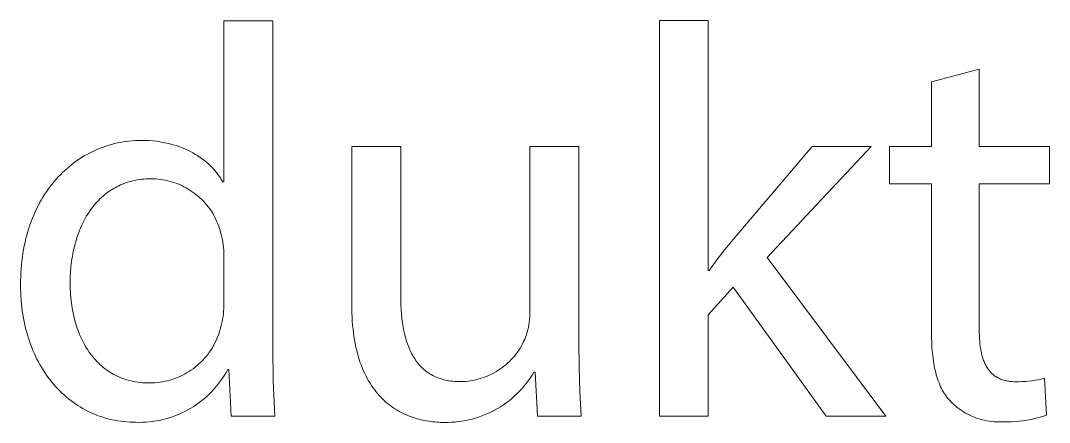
# Model space of a CAD drawing. Header units: millimetres. Extents: x -1893 to 2799, y -925 to 2353.
# Drawn here: x 1368.5 to 1455.3, y -846.5 to -812.7 of the extents above; entities that cross this region are included whole.
import ezdxf

# ---------------------------------------------------------------- set-up
doc = ezdxf.new("R2010")
doc.units = ezdxf.units.MM
doc.header["$MEASUREMENT"] = 0
doc.layers.add('Domyślny', color=7, linetype='Continuous', true_color=0x000000)

msp = doc.modelspace()

# ---------------------------------------------------------------- linework, layer by layer
at = {"layer": 'Domyślny', "color": 18, "lineweight": 15, "true_color": 0x000000}
for p, q in [((1385.695, -826.254), (1385.695, -812.677)), ((1385.695, -812.677), (1389.82, -812.677)), ((1389.82, -812.677), (1389.82, -840.144)), ((1422.448, -846.022), (1422.448, -812.664)), ((1422.448, -812.664), (1426.541, -812.664)), ((1426.541, -812.664), (1426.541, -833.726)), ((1445.383, -817.837), (1449.414, -816.759)), ((1449.414, -816.759), (1449.414, -823.29)), ((1445.383, -823.29), (1445.383, -817.837)), ((1377.456, -822.854), (1377.71, -822.824)), ((1377.71, -822.824), (1377.966, -822.8)), ((1377.966, -822.8), (1378.223, -822.783)), ((1378.223, -822.783), (1378.482, -822.773)), ((1378.482, -822.773), (1378.742, -822.77)), ((1378.742, -822.77), (1379.064, -822.775)), ((1379.064, -822.775), (1379.379, -822.789)), ((1379.379, -822.789), (1379.688, -822.812)), ((1379.688, -822.812), (1379.99, -822.844)), ((1374.567, -823.722), (1374.795, -823.615)), ((1374.795, -823.615), (1375.025, -823.514)), ((1375.025, -823.514), (1375.258, -823.42)), ((1375.258, -823.42), (1375.493, -823.331)), ((1375.493, -823.331), (1375.731, -823.249)), ((1375.731, -823.249), (1375.971, -823.174)), ((1375.971, -823.174), (1376.213, -823.104)), ((1376.213, -823.104), (1376.458, -823.041)), ((1376.458, -823.041), (1376.705, -822.985)), ((1376.705, -822.985), (1376.953, -822.935)), ((1376.953, -822.935), (1377.204, -822.891)), ((1377.204, -822.891), (1377.456, -822.854)), ((1379.99, -822.844), (1380.286, -822.885)), ((1380.286, -822.885), (1380.575, -822.933)), ((1380.575, -822.933), (1380.857, -822.99)), ((1380.857, -822.99), (1381.132, -823.055)), ((1381.132, -823.055), (1381.4, -823.127)), ((1381.4, -823.127), (1381.662, -823.207)), ((1381.662, -823.207), (1381.917, -823.293)), ((1381.917, -823.293), (1382.165, -823.386)), ((1382.165, -823.386), (1382.405, -823.486)), ((1382.405, -823.486), (1382.639, -823.592)), ((1382.639, -823.592), (1382.866, -823.703)), ((1396.475, -836.594), (1396.475, -823.282)), ((1396.475, -823.282), (1400.616, -823.282)), ((1400.616, -823.282), (1400.616, -835.876)), ((1411.506, -837.235), (1411.506, -823.282)), ((1411.506, -823.282), (1415.647, -823.282)), ((1415.647, -823.282), (1415.647, -839.829)), ((1428.666, -831.132), (1435.322, -823.289)), ((1440.306, -823.289), (1431.525, -832.632)), ((1435.322, -823.289), (1440.306, -823.289)), ((1441.852, -826.431), (1441.852, -823.29)), ((1441.852, -823.29), (1445.383, -823.29)), ((1449.414, -823.29), (1455.335, -823.29)), ((1455.335, -823.29), (1455.335, -826.431)), ((1373.057, -824.641), (1373.263, -824.492)), ((1373.263, -824.492), (1373.473, -824.349)), ((1373.473, -824.349), (1373.685, -824.211)), ((1373.685, -824.211), (1373.901, -824.08)), ((1373.901, -824.08), (1374.12, -823.955)), ((1374.12, -823.955), (1374.342, -823.836)), ((1374.342, -823.836), (1374.567, -823.722)), ((1382.866, -823.703), (1383.085, -823.821)), ((1383.085, -823.821), (1383.298, -823.943)), ((1383.298, -823.943), (1383.503, -824.071)), ((1383.503, -824.071), (1383.701, -824.204)), ((1383.701, -824.204), (1383.892, -824.341)), ((1383.892, -824.341), (1384.076, -824.483)), ((1384.076, -824.483), (1384.252, -824.629)), ((1372.079, -825.474), (1372.267, -825.296)), ((1372.267, -825.296), (1372.459, -825.123)), ((1372.459, -825.123), (1372.655, -824.957)), ((1372.655, -824.957), (1372.854, -824.796)), ((1372.854, -824.796), (1373.057, -824.641)), ((1384.252, -824.629), (1384.421, -824.779)), ((1384.421, -824.779), (1384.582, -824.932)), ((1384.582, -824.932), (1384.736, -825.088)), ((1384.736, -825.088), (1384.882, -825.248)), ((1384.882, -825.248), (1384.953, -825.329)), ((1384.953, -825.329), (1385.021, -825.41)), ((1385.021, -825.41), (1385.088, -825.492)), ((1371.196, -826.447), (1371.365, -826.242)), ((1371.365, -826.242), (1371.537, -826.041)), ((1371.537, -826.041), (1371.714, -825.846)), ((1371.714, -825.846), (1371.894, -825.657)), ((1371.894, -825.657), (1372.079, -825.474)), ((1377.654, -826.27), (1377.481, -826.325)), ((1377.829, -826.221), (1377.654, -826.27)), ((1378.006, -826.176), (1377.829, -826.221)), ((1378.187, -826.136), (1378.006, -826.176)), ((1378.37, -826.101), (1378.187, -826.136)), ((1378.556, -826.072), (1378.37, -826.101)), ((1378.744, -826.048), (1378.556, -826.072)), ((1378.935, -826.029), (1378.744, -826.048)), ((1379.128, -826.015), (1378.935, -826.029)), ((1379.324, -826.007), (1379.128, -826.015)), ((1379.523, -826.004), (1379.324, -826.007)), ((1379.73, -826.007), (1379.523, -826.004)), ((1379.937, -826.016), (1379.73, -826.007)), ((1380.144, -826.033), (1379.937, -826.016)), ((1380.349, -826.056), (1380.144, -826.033)), ((1380.554, -826.087), (1380.349, -826.056)), ((1380.758, -826.124), (1380.554, -826.087)), ((1380.96, -826.169), (1380.758, -826.124)), ((1381.161, -826.22), (1380.96, -826.169)), ((1381.36, -826.278), (1381.161, -826.22)), ((1381.556, -826.343), (1381.36, -826.278)), ((1385.088, -825.492), (1385.152, -825.575)), ((1385.152, -825.575), (1385.215, -825.658)), ((1385.215, -825.658), (1385.276, -825.742)), ((1385.276, -825.742), (1385.335, -825.826)), ((1385.335, -825.826), (1385.392, -825.911)), ((1385.392, -825.911), (1385.447, -825.996)), ((1385.447, -825.996), (1385.5, -826.082)), ((1385.5, -826.082), (1385.552, -826.168)), ((1385.552, -826.168), (1385.601, -826.254)), ((1385.601, -826.254), (1385.695, -826.254)), ((1370.567, -827.325), (1370.718, -827.097)), ((1370.718, -827.097), (1370.873, -826.875)), ((1370.873, -826.875), (1371.033, -826.659)), ((1371.033, -826.659), (1371.196, -826.447)), ((1375.913, -827.132), (1375.772, -827.237)), ((1376.057, -827.031), (1375.913, -827.132)), ((1376.204, -826.934), (1376.057, -827.031)), ((1376.353, -826.842), (1376.204, -826.934)), ((1376.506, -826.754), (1376.353, -826.842)), ((1376.662, -826.671), (1376.506, -826.754)), ((1376.82, -826.592), (1376.662, -826.671)), ((1376.981, -826.519), (1376.82, -826.592)), ((1377.145, -826.449), (1376.981, -826.519)), ((1377.312, -826.385), (1377.145, -826.449)), ((1377.481, -826.325), (1377.312, -826.385)), ((1381.751, -826.415), (1381.556, -826.343)), ((1381.942, -826.493), (1381.751, -826.415)), ((1382.131, -826.578), (1381.942, -826.493)), ((1382.318, -826.669), (1382.131, -826.578)), ((1382.5, -826.766), (1382.318, -826.669)), ((1382.68, -826.869), (1382.5, -826.766)), ((1382.855, -826.979), (1382.68, -826.869)), ((1383.027, -827.095), (1382.855, -826.979)), ((1383.195, -827.216), (1383.027, -827.095)), ((1445.383, -826.431), (1441.852, -826.431)), ((1445.383, -838.836), (1445.383, -826.431)), ((1455.335, -826.431), (1449.414, -826.431)), ((1449.414, -826.431), (1449.414, -838.696)), ((1370.144, -828.038), (1370.28, -827.795)), ((1370.28, -827.795), (1370.421, -827.557)), ((1370.421, -827.557), (1370.567, -827.325)), ((1374.987, -827.957), (1374.867, -828.091)), ((1375.11, -827.827), (1374.987, -827.957)), ((1375.237, -827.701), (1375.11, -827.827)), ((1375.366, -827.579), (1375.237, -827.701)), ((1375.498, -827.461), (1375.366, -827.579)), ((1375.633, -827.347), (1375.498, -827.461)), ((1375.772, -827.237), (1375.633, -827.347)), ((1383.359, -827.343), (1383.195, -827.216)), ((1383.518, -827.475), (1383.359, -827.343)), ((1383.673, -827.613), (1383.518, -827.475)), ((1383.823, -827.756), (1383.673, -827.613)), ((1383.967, -827.904), (1383.823, -827.756)), ((1384.107, -828.057), (1383.967, -827.904)), ((1369.648, -829.062), (1369.764, -828.798)), ((1369.764, -828.798), (1369.886, -828.54)), ((1369.886, -828.54), (1370.012, -828.286)), ((1370.012, -828.286), (1370.144, -828.038)), ((1374.313, -828.817), (1374.211, -828.974)), ((1374.418, -828.665), (1374.313, -828.817)), ((1374.525, -828.516), (1374.418, -828.665)), ((1374.636, -828.37), (1374.525, -828.516)), ((1374.75, -828.229), (1374.636, -828.37)), ((1374.867, -828.091), (1374.75, -828.229)), ((1384.241, -828.215), (1384.107, -828.057)), ((1384.37, -828.377), (1384.241, -828.215)), ((1384.494, -828.543), (1384.37, -828.377)), ((1384.611, -828.714), (1384.494, -828.543)), ((1384.723, -828.888), (1384.611, -828.714)), ((1384.829, -829.066), (1384.723, -828.888)), ((1369.331, -829.882), (1369.432, -829.604)), ((1369.432, -829.604), (1369.537, -829.33)), ((1369.537, -829.33), (1369.648, -829.062)), ((1373.838, -829.633), (1373.752, -829.806)), ((1373.926, -829.463), (1373.838, -829.633)), ((1374.018, -829.297), (1373.926, -829.463)), ((1374.113, -829.133), (1374.018, -829.297)), ((1374.211, -828.974), (1374.113, -829.133)), ((1384.928, -829.248), (1384.829, -829.066)), ((1385.022, -829.433), (1384.928, -829.248)), ((1385.109, -829.621), (1385.022, -829.433)), ((1385.189, -829.812), (1385.109, -829.621)), ((1369.064, -830.746), (1369.148, -830.453)), ((1369.148, -830.453), (1369.237, -830.165)), ((1369.237, -830.165), (1369.331, -829.882)), ((1373.444, -830.531), (1373.375, -830.72)), ((1373.516, -830.345), (1373.444, -830.531)), ((1373.591, -830.163), (1373.516, -830.345)), ((1373.67, -829.983), (1373.591, -830.163)), ((1373.752, -829.806), (1373.67, -829.983)), ((1385.263, -830.005), (1385.189, -829.812)), ((1385.33, -830.201), (1385.263, -830.005)), ((1385.391, -830.399), (1385.33, -830.201)), ((1385.445, -830.599), (1385.391, -830.399)), ((1385.492, -830.801), (1385.445, -830.599)), ((1368.849, -831.653), (1368.915, -831.346)), ((1368.915, -831.346), (1368.987, -831.044)), ((1368.987, -831.044), (1369.064, -830.746)), ((1373.133, -831.504), (1373.082, -831.707)), ((1373.189, -831.304), (1373.133, -831.504)), ((1373.247, -831.106), (1373.189, -831.304)), ((1373.309, -830.912), (1373.247, -831.106)), ((1373.375, -830.72), (1373.309, -830.912)), ((1385.546, -831.045), (1385.492, -830.801)), ((1385.592, -831.291), (1385.546, -831.045)), ((1385.63, -831.538), (1385.592, -831.291)), ((1427.964, -831.977), (1428.666, -831.132)), ((1368.689, -832.602), (1368.736, -832.281)), ((1368.736, -832.281), (1368.79, -831.965)), ((1368.79, -831.965), (1368.849, -831.653)), ((1372.947, -832.331), (1372.909, -832.545)), ((1372.988, -832.121), (1372.947, -832.331)), ((1373.033, -831.912), (1372.988, -832.121)), ((1373.082, -831.707), (1373.033, -831.912)), ((1385.659, -831.786), (1385.63, -831.538)), ((1385.679, -832.035), (1385.659, -831.786)), ((1385.691, -832.285), (1385.679, -832.035)), ((1385.695, -832.535), (1385.691, -832.285)), ((1427.287, -832.842), (1427.964, -831.977)), ((1368.613, -833.258), (1368.648, -832.928)), ((1368.648, -832.928), (1368.689, -832.602)), ((1372.844, -832.978), (1372.793, -833.421)), ((1372.874, -832.76), (1372.844, -832.978)), ((1372.909, -832.545), (1372.874, -832.76)), ((1385.695, -836.488), (1385.695, -832.535)), ((1426.635, -833.726), (1427.287, -832.842)), ((1431.525, -832.632), (1441.525, -846.022)), ((1368.549, -834.274), (1368.563, -833.93)), ((1368.563, -833.93), (1368.585, -833.592)), ((1368.585, -833.592), (1368.613, -833.258)), ((1372.756, -833.873), (1372.734, -834.333)), ((1372.793, -833.421), (1372.756, -833.873)), ((1426.541, -833.726), (1426.635, -833.726)), ((1368.539, -834.972), (1368.54, -834.621)), ((1368.542, -835.295), (1368.539, -834.972)), ((1368.54, -834.621), (1368.549, -834.274)), ((1372.734, -834.333), (1372.727, -834.801)), ((1372.727, -834.801), (1372.733, -835.229)), ((1368.552, -835.615), (1368.542, -835.295)), ((1368.567, -835.931), (1368.552, -835.615)), ((1372.733, -835.229), (1372.753, -835.652)), ((1372.753, -835.652), (1372.786, -836.07)), ((1428.666, -835.132), (1426.541, -837.475)), ((1436.51, -846.022), (1428.666, -835.132)), ((1368.588, -836.243), (1368.567, -835.931)), ((1368.615, -836.552), (1368.588, -836.243)), ((1368.648, -836.857), (1368.615, -836.552)), ((1372.786, -836.07), (1372.832, -836.481)), ((1372.832, -836.481), (1372.891, -836.886)), ((1385.686, -836.937), (1385.694, -836.713)), ((1385.694, -836.713), (1385.695, -836.488)), ((1396.488, -837.324), (1396.475, -836.594)), ((1400.616, -835.876), (1400.62, -836.276)), ((1400.62, -836.276), (1400.632, -836.667)), ((1400.632, -836.667), (1400.651, -837.05)), ((1368.687, -837.159), (1368.648, -836.857)), ((1368.732, -837.457), (1368.687, -837.159)), ((1368.782, -837.751), (1368.732, -837.457)), ((1372.891, -836.886), (1372.926, -837.086)), ((1372.926, -837.086), (1372.964, -837.284)), ((1372.964, -837.284), (1373.005, -837.479)), ((1373.005, -837.479), (1373.049, -837.673)), ((1385.62, -837.608), (1385.649, -837.385)), ((1385.649, -837.385), (1385.671, -837.161)), ((1385.671, -837.161), (1385.686, -836.937)), ((1396.503, -837.676), (1396.488, -837.324)), ((1400.651, -837.05), (1400.68, -837.425)), ((1400.68, -837.425), (1400.716, -837.789)), ((1411.492, -837.668), (1411.503, -837.451)), ((1411.503, -837.451), (1411.506, -837.235)), ((1426.541, -837.475), (1426.541, -846.022)), ((1368.838, -838.041), (1368.782, -837.751)), ((1368.899, -838.327), (1368.838, -838.041)), ((1368.966, -838.61), (1368.899, -838.327)), ((1373.049, -837.673), (1373.097, -837.865)), ((1373.097, -837.865), (1373.148, -838.054)), ((1373.148, -838.054), (1373.202, -838.242)), ((1373.202, -838.242), (1373.26, -838.427)), ((1373.26, -838.427), (1373.321, -838.609)), ((1385.444, -838.481), (1385.492, -838.269)), ((1385.492, -838.269), (1385.541, -838.05)), ((1385.541, -838.05), (1385.584, -837.83)), ((1385.584, -837.83), (1385.62, -837.608)), ((1396.524, -838.019), (1396.503, -837.676)), ((1396.551, -838.354), (1396.524, -838.019)), ((1396.584, -838.681), (1396.551, -838.354)), ((1400.716, -837.789), (1400.762, -838.144)), ((1400.762, -838.144), (1400.816, -838.49)), ((1411.376, -838.525), (1411.416, -838.312)), ((1411.416, -838.312), (1411.448, -838.098)), ((1411.448, -838.098), (1411.474, -837.883)), ((1411.474, -837.883), (1411.492, -837.668)), ((1369.038, -838.888), (1368.966, -838.61)), ((1369.116, -839.163), (1369.038, -838.888)), ((1369.199, -839.433), (1369.116, -839.163)), ((1373.321, -838.609), (1373.385, -838.789)), ((1373.385, -838.789), (1373.452, -838.967)), ((1373.452, -838.967), (1373.523, -839.142)), ((1373.523, -839.142), (1373.597, -839.314)), ((1373.597, -839.314), (1373.674, -839.484)), ((1385.097, -839.506), (1385.181, -839.306)), ((1385.181, -839.306), (1385.257, -839.103)), ((1385.257, -839.103), (1385.327, -838.898)), ((1385.327, -838.898), (1385.389, -838.69)), ((1385.389, -838.69), (1385.444, -838.481)), ((1396.623, -838.999), (1396.584, -838.681)), ((1396.666, -839.31), (1396.623, -838.999)), ((1396.716, -839.612), (1396.666, -839.31)), ((1400.816, -838.49), (1400.88, -838.825)), ((1400.88, -838.825), (1400.952, -839.15)), ((1400.952, -839.15), (1400.992, -839.308)), ((1400.992, -839.308), (1401.035, -839.464)), ((1411.147, -839.36), (1411.215, -839.154)), ((1411.215, -839.154), (1411.275, -838.946)), ((1411.275, -838.946), (1411.329, -838.737)), ((1411.329, -838.737), (1411.376, -838.525)), ((1445.388, -839.33), (1445.383, -838.836)), ((1449.414, -838.696), (1449.416, -838.956)), ((1449.416, -838.956), (1449.423, -839.209)), ((1449.423, -839.209), (1449.435, -839.455)), ((1369.287, -839.699), (1369.199, -839.433)), ((1369.38, -839.961), (1369.287, -839.699)), ((1369.478, -840.219), (1369.38, -839.961)), ((1373.674, -839.484), (1373.755, -839.651)), ((1373.755, -839.651), (1373.838, -839.815)), ((1373.838, -839.815), (1373.925, -839.976)), ((1373.925, -839.976), (1374.016, -840.134)), ((1374.016, -840.134), (1374.109, -840.288)), ((1384.694, -840.273), (1384.805, -840.086)), ((1384.805, -840.086), (1384.909, -839.896)), ((1384.909, -839.896), (1385.006, -839.703)), ((1385.006, -839.703), (1385.097, -839.506)), ((1389.82, -840.144), (1389.859, -843.083)), ((1396.77, -839.906), (1396.716, -839.612)), ((1396.829, -840.193), (1396.77, -839.906)), ((1401.035, -839.464), (1401.08, -839.617)), ((1401.08, -839.617), (1401.127, -839.767)), ((1401.127, -839.767), (1401.177, -839.915)), ((1401.177, -839.915), (1401.229, -840.06)), ((1401.229, -840.06), (1401.284, -840.201)), ((1410.678, -840.279), (1410.785, -840.102)), ((1410.785, -840.102), (1410.885, -839.921)), ((1410.885, -839.921), (1410.978, -839.737)), ((1410.978, -839.737), (1411.066, -839.55)), ((1411.066, -839.55), (1411.147, -839.36)), ((1415.647, -839.829), (1415.656, -841.892)), ((1445.403, -839.808), (1445.388, -839.33)), ((1445.429, -840.271), (1445.403, -839.808)), ((1449.435, -839.455), (1449.452, -839.693)), ((1449.452, -839.693), (1449.475, -839.924)), ((1449.475, -839.924), (1449.502, -840.148)), ((1449.502, -840.148), (1449.535, -840.364)), ((1369.581, -840.472), (1369.478, -840.219)), ((1369.689, -840.721), (1369.581, -840.472)), ((1369.801, -840.966), (1369.689, -840.721)), ((1369.919, -841.206), (1369.801, -840.966)), ((1374.109, -840.288), (1374.206, -840.44)), ((1374.206, -840.44), (1374.307, -840.589)), ((1374.307, -840.589), (1374.41, -840.734)), ((1374.41, -840.734), (1374.517, -840.876)), ((1374.517, -840.876), (1374.627, -841.014)), ((1374.627, -841.014), (1374.74, -841.149)), ((1384.048, -841.141), (1384.189, -840.976)), ((1384.189, -840.976), (1384.324, -840.807)), ((1384.324, -840.807), (1384.454, -840.633)), ((1384.454, -840.633), (1384.577, -840.455)), ((1384.577, -840.455), (1384.694, -840.273)), ((1396.894, -840.472), (1396.829, -840.193)), ((1396.963, -840.743), (1396.894, -840.472)), ((1397.038, -841.006), (1396.963, -840.743)), ((1397.117, -841.262), (1397.038, -841.006)), ((1401.284, -840.201), (1401.341, -840.34)), ((1401.341, -840.34), (1401.401, -840.476)), ((1401.401, -840.476), (1401.464, -840.609)), ((1401.464, -840.609), (1401.529, -840.739)), ((1401.529, -840.739), (1401.597, -840.865)), ((1401.597, -840.865), (1401.668, -840.989)), ((1401.668, -840.989), (1401.741, -841.11)), ((1410.06, -841.105), (1410.195, -840.948)), ((1410.195, -840.948), (1410.324, -840.787)), ((1410.324, -840.787), (1410.448, -840.622)), ((1410.448, -840.622), (1410.566, -840.452)), ((1410.566, -840.452), (1410.678, -840.279)), ((1445.467, -840.717), (1445.429, -840.271)), ((1445.516, -841.148), (1445.467, -840.717)), ((1449.535, -840.364), (1449.574, -840.573)), ((1449.574, -840.573), (1449.596, -840.675)), ((1449.596, -840.675), (1449.618, -840.774)), ((1449.618, -840.774), (1449.643, -840.872)), ((1449.643, -840.872), (1449.669, -840.967)), ((1449.669, -840.967), (1449.696, -841.061)), ((1370.041, -841.441), (1369.919, -841.206)), ((1370.168, -841.672), (1370.041, -841.441)), ((1370.3, -841.899), (1370.168, -841.672)), ((1370.436, -842.121), (1370.3, -841.899)), ((1374.74, -841.149), (1374.857, -841.28)), ((1374.857, -841.28), (1374.976, -841.408)), ((1374.976, -841.408), (1375.1, -841.532)), ((1375.1, -841.532), (1375.226, -841.652)), ((1375.226, -841.652), (1375.356, -841.769)), ((1375.356, -841.769), (1375.488, -841.881)), ((1375.488, -841.881), (1375.625, -841.99)), ((1383.088, -842.015), (1383.26, -841.883)), ((1383.26, -841.883), (1383.428, -841.746)), ((1383.428, -841.746), (1383.591, -841.603)), ((1383.591, -841.603), (1383.748, -841.454)), ((1383.748, -841.454), (1383.901, -841.3)), ((1383.901, -841.3), (1384.048, -841.141)), ((1397.2, -841.511), (1397.117, -841.262)), ((1397.288, -841.752), (1397.2, -841.511)), ((1397.38, -841.987), (1397.288, -841.752)), ((1401.741, -841.11), (1401.817, -841.227)), ((1401.817, -841.227), (1401.896, -841.341)), ((1401.896, -841.341), (1401.977, -841.452)), ((1401.977, -841.452), (1402.062, -841.56)), ((1402.062, -841.56), (1402.149, -841.665)), ((1402.149, -841.665), (1402.239, -841.766)), ((1402.239, -841.766), (1402.333, -841.863)), ((1402.333, -841.863), (1402.429, -841.958)), ((1409.145, -841.938), (1409.309, -841.812)), ((1409.309, -841.812), (1409.469, -841.681)), ((1409.469, -841.681), (1409.624, -841.545)), ((1409.624, -841.545), (1409.774, -841.403)), ((1409.774, -841.403), (1409.919, -841.256)), ((1409.919, -841.256), (1410.06, -841.105)), ((1415.656, -841.892), (1415.719, -843.955)), ((1445.546, -841.358), (1445.516, -841.148)), ((1445.578, -841.563), (1445.546, -841.358)), ((1445.614, -841.764), (1445.578, -841.563)), ((1445.652, -841.961), (1445.614, -841.764)), ((1449.696, -841.061), (1449.725, -841.153)), ((1449.725, -841.153), (1449.755, -841.243)), ((1449.755, -841.243), (1449.787, -841.331)), ((1449.787, -841.331), (1449.82, -841.417)), ((1449.82, -841.417), (1449.855, -841.5)), ((1449.855, -841.5), (1449.892, -841.582)), ((1449.892, -841.582), (1449.93, -841.662)), ((1449.93, -841.662), (1449.97, -841.74)), ((1449.97, -841.74), (1450.011, -841.816)), ((1450.011, -841.816), (1450.055, -841.89)), ((1450.055, -841.89), (1450.099, -841.961)), ((1370.576, -842.337), (1370.436, -842.121)), ((1370.721, -842.55), (1370.576, -842.337)), ((1370.87, -842.757), (1370.721, -842.55)), ((1371.023, -842.959), (1370.87, -842.757)), ((1375.625, -841.99), (1375.764, -842.094)), ((1375.764, -842.094), (1375.907, -842.194)), ((1375.907, -842.194), (1376.053, -842.29)), ((1376.053, -842.29), (1376.202, -842.382)), ((1376.202, -842.382), (1376.354, -842.469)), ((1376.354, -842.469), (1376.51, -842.552)), ((1376.51, -842.552), (1376.669, -842.631)), ((1376.669, -842.631), (1376.831, -842.705)), ((1376.831, -842.705), (1376.997, -842.774)), ((1376.997, -842.774), (1377.166, -842.839)), ((1381.566, -842.835), (1381.768, -842.756)), ((1381.768, -842.756), (1381.967, -842.67)), ((1381.967, -842.67), (1382.163, -842.578)), ((1382.163, -842.578), (1382.356, -842.478)), ((1382.356, -842.478), (1382.545, -842.372)), ((1382.545, -842.372), (1382.73, -842.259)), ((1382.73, -842.259), (1382.911, -842.14)), ((1382.911, -842.14), (1383.088, -842.015)), ((1385.736, -842.576), (1385.58, -842.816)), ((1385.884, -842.331), (1385.736, -842.576)), ((1386.023, -842.082), (1385.884, -842.331)), ((1386.101, -842.082), (1386.023, -842.082)), ((1386.304, -846.019), (1386.101, -842.082)), ((1397.477, -842.214), (1397.38, -841.987)), ((1397.577, -842.434), (1397.477, -842.214)), ((1397.682, -842.647), (1397.577, -842.434)), ((1397.79, -842.853), (1397.682, -842.647)), ((1402.429, -841.958), (1402.528, -842.049)), ((1402.528, -842.049), (1402.63, -842.136)), ((1402.63, -842.136), (1402.734, -842.22)), ((1402.734, -842.22), (1402.842, -842.3)), ((1402.842, -842.3), (1402.954, -842.377)), ((1402.954, -842.377), (1403.068, -842.45)), ((1403.068, -842.45), (1403.185, -842.52)), ((1403.185, -842.52), (1403.305, -842.586)), ((1403.305, -842.586), (1403.429, -842.648)), ((1403.429, -842.648), (1403.555, -842.706)), ((1403.555, -842.706), (1403.685, -842.761)), ((1403.685, -842.761), (1403.819, -842.812)), ((1407.503, -842.794), (1407.697, -842.724)), ((1407.697, -842.724), (1407.889, -842.648)), ((1407.889, -842.648), (1408.079, -842.566)), ((1408.079, -842.566), (1408.265, -842.476)), ((1408.265, -842.476), (1408.448, -842.381)), ((1408.448, -842.381), (1408.628, -842.279)), ((1408.628, -842.279), (1408.804, -842.171)), ((1408.804, -842.171), (1408.977, -842.057)), ((1408.977, -842.057), (1409.145, -841.938)), ((1411.697, -842.562), (1411.536, -842.805)), ((1411.85, -842.313), (1411.697, -842.562)), ((1411.944, -842.313), (1411.85, -842.313)), ((1412.162, -846.016), (1411.944, -842.313)), ((1445.695, -842.154), (1445.652, -841.961)), ((1445.74, -842.342), (1445.695, -842.154)), ((1445.789, -842.526), (1445.74, -842.342)), ((1445.842, -842.706), (1445.789, -842.526)), ((1445.898, -842.882), (1445.842, -842.706)), ((1450.099, -841.961), (1450.146, -842.031)), ((1450.146, -842.031), (1450.194, -842.098)), ((1450.194, -842.098), (1450.244, -842.164)), ((1450.244, -842.164), (1450.295, -842.227)), ((1450.295, -842.227), (1450.349, -842.289)), ((1450.349, -842.289), (1450.404, -842.348)), ((1450.404, -842.348), (1450.461, -842.405)), ((1450.461, -842.405), (1450.519, -842.46)), ((1450.519, -842.46), (1450.549, -842.487)), ((1450.549, -842.487), (1450.58, -842.513)), ((1450.58, -842.513), (1450.611, -842.538)), ((1450.611, -842.538), (1450.642, -842.563)), ((1450.642, -842.563), (1450.674, -842.588)), ((1450.674, -842.588), (1450.706, -842.612)), ((1450.706, -842.612), (1450.739, -842.635)), ((1450.739, -842.635), (1450.772, -842.658)), ((1450.772, -842.658), (1450.806, -842.681)), ((1450.806, -842.681), (1450.84, -842.703)), ((1450.84, -842.703), (1450.875, -842.724)), ((1450.875, -842.724), (1450.91, -842.745)), ((1450.91, -842.745), (1450.981, -842.784)), ((1450.981, -842.784), (1451.055, -842.822)), ((1371.18, -843.157), (1371.023, -842.959)), ((1371.342, -843.349), (1371.18, -843.157)), ((1371.507, -843.536), (1371.342, -843.349)), ((1371.677, -843.719), (1371.507, -843.536)), ((1377.166, -842.839), (1377.338, -842.898)), ((1377.338, -842.898), (1377.513, -842.953)), ((1377.513, -842.953), (1377.692, -843.004)), ((1377.692, -843.004), (1377.873, -843.049)), ((1377.873, -843.049), (1378.058, -843.089)), ((1378.058, -843.089), (1378.247, -843.124)), ((1378.247, -843.124), (1378.438, -843.153)), ((1378.438, -843.153), (1378.633, -843.178)), ((1378.633, -843.178), (1378.831, -843.197)), ((1378.831, -843.197), (1379.033, -843.211)), ((1379.033, -843.211), (1379.237, -843.219)), ((1379.237, -843.219), (1379.445, -843.222)), ((1379.445, -843.222), (1379.662, -843.217)), ((1379.662, -843.217), (1379.878, -843.204)), ((1379.878, -843.204), (1380.094, -843.184)), ((1380.094, -843.184), (1380.309, -843.156)), ((1380.309, -843.156), (1380.523, -843.121)), ((1380.523, -843.121), (1380.735, -843.079)), ((1380.735, -843.079), (1380.946, -843.029)), ((1380.946, -843.029), (1381.155, -842.971)), ((1381.155, -842.971), (1381.362, -842.907)), ((1381.362, -842.907), (1381.566, -842.835)), ((1385.066, -843.502), (1384.879, -843.718)), ((1385.245, -843.279), (1385.066, -843.502)), ((1385.417, -843.05), (1385.245, -843.279)), ((1385.58, -842.816), (1385.417, -843.05)), ((1389.859, -843.083), (1389.991, -846.019)), ((1397.902, -843.052), (1397.79, -842.853)), ((1398.018, -843.245), (1397.902, -843.052)), ((1398.137, -843.431), (1398.018, -843.245)), ((1398.26, -843.611), (1398.137, -843.431)), ((1398.386, -843.784), (1398.26, -843.611)), ((1403.819, -842.812), (1403.955, -842.858)), ((1403.955, -842.858), (1404.095, -842.901)), ((1404.095, -842.901), (1404.238, -842.941)), ((1404.238, -842.941), (1404.384, -842.976)), ((1404.384, -842.976), (1404.534, -843.007)), ((1404.534, -843.007), (1404.687, -843.034)), ((1404.687, -843.034), (1404.843, -843.057)), ((1404.843, -843.057), (1405.003, -843.076)), ((1405.003, -843.076), (1405.167, -843.091)), ((1405.167, -843.091), (1405.334, -843.101)), ((1405.334, -843.101), (1405.504, -843.107)), ((1405.504, -843.107), (1405.678, -843.11)), ((1405.678, -843.11), (1405.885, -843.103)), ((1405.885, -843.103), (1406.091, -843.089)), ((1406.091, -843.089), (1406.296, -843.067)), ((1406.296, -843.067), (1406.501, -843.039)), ((1406.501, -843.039), (1406.704, -843.004)), ((1406.704, -843.004), (1406.907, -842.962)), ((1406.907, -842.962), (1407.107, -842.913)), ((1407.107, -842.913), (1407.306, -842.857)), ((1407.306, -842.857), (1407.503, -842.794)), ((1411.006, -843.502), (1410.813, -843.721)), ((1411.19, -843.276), (1411.006, -843.502)), ((1411.367, -843.044), (1411.19, -843.276)), ((1411.536, -842.805), (1411.367, -843.044)), ((1445.957, -843.053), (1445.898, -842.882)), ((1446.02, -843.22), (1445.957, -843.053)), ((1446.087, -843.383), (1446.02, -843.22)), ((1446.158, -843.541), (1446.087, -843.383)), ((1446.233, -843.694), (1446.158, -843.541)), ((1451.055, -842.822), (1451.131, -842.857)), ((1451.131, -842.857), (1451.208, -842.891)), ((1451.208, -842.891), (1451.288, -842.922)), ((1451.288, -842.922), (1451.369, -842.95)), ((1451.369, -842.95), (1451.452, -842.977)), ((1451.452, -842.977), (1451.538, -843.001)), ((1451.538, -843.001), (1451.625, -843.023)), ((1451.625, -843.023), (1451.715, -843.043)), ((1451.715, -843.043), (1451.807, -843.06)), ((1451.807, -843.06), (1451.9, -843.075)), ((1451.9, -843.075), (1451.996, -843.088)), ((1451.996, -843.088), (1452.094, -843.099)), ((1452.094, -843.099), (1452.194, -843.107)), ((1452.194, -843.107), (1452.296, -843.113)), ((1452.296, -843.113), (1452.401, -843.116)), ((1452.401, -843.116), (1452.507, -843.117)), ((1452.507, -843.117), (1452.778, -843.118)), ((1452.778, -843.118), (1453.048, -843.111)), ((1453.048, -843.111), (1453.318, -843.095)), ((1453.318, -843.095), (1453.587, -843.07)), ((1453.587, -843.07), (1453.855, -843.037)), ((1453.855, -843.037), (1454.122, -842.996)), ((1454.122, -842.996), (1454.388, -842.946)), ((1454.388, -842.946), (1454.652, -842.887)), ((1454.652, -842.887), (1454.914, -842.821)), ((1454.914, -842.821), (1455.085, -845.93)), ((1371.85, -843.896), (1371.677, -843.719)), ((1372.027, -844.067), (1371.85, -843.896)), ((1372.208, -844.234), (1372.027, -844.067)), ((1372.393, -844.395), (1372.208, -844.234)), ((1372.581, -844.551), (1372.393, -844.395)), ((1384.063, -844.518), (1383.842, -844.7)), ((1384.277, -844.328), (1384.063, -844.518)), ((1384.484, -844.132), (1384.277, -844.328)), ((1384.685, -843.928), (1384.484, -844.132)), ((1384.879, -843.718), (1384.685, -843.928)), ((1398.515, -843.952), (1398.386, -843.784)), ((1398.647, -844.112), (1398.515, -843.952)), ((1398.783, -844.267), (1398.647, -844.112)), ((1398.921, -844.416), (1398.783, -844.267)), ((1399.061, -844.559), (1398.921, -844.416)), ((1410.193, -844.34), (1409.973, -844.531)), ((1410.407, -844.141), (1410.193, -844.34)), ((1410.614, -843.934), (1410.407, -844.141)), ((1410.813, -843.721), (1410.614, -843.934)), ((1415.719, -843.955), (1415.834, -846.016)), ((1446.312, -843.843), (1446.233, -843.694)), ((1446.394, -843.988), (1446.312, -843.843)), ((1446.437, -844.058), (1446.394, -843.988)), ((1446.481, -844.128), (1446.437, -844.058)), ((1446.526, -844.196), (1446.481, -844.128)), ((1446.571, -844.263), (1446.526, -844.196)), ((1446.618, -844.329), (1446.571, -844.263)), ((1446.666, -844.394), (1446.618, -844.329)), ((1446.715, -844.458), (1446.666, -844.394)), ((1446.765, -844.52), (1446.715, -844.458)), ((1446.816, -844.581), (1446.765, -844.52)), ((1372.773, -844.701), (1372.581, -844.551)), ((1372.968, -844.846), (1372.773, -844.701)), ((1373.166, -844.985), (1372.968, -844.846)), ((1373.368, -845.119), (1373.166, -844.985)), ((1373.573, -845.247), (1373.368, -845.119)), ((1373.782, -845.369), (1373.573, -845.247)), ((1373.993, -845.486), (1373.782, -845.369)), ((1382.902, -845.35), (1382.654, -845.492)), ((1383.145, -845.199), (1382.902, -845.35)), ((1383.383, -845.041), (1383.145, -845.199)), ((1383.616, -844.874), (1383.383, -845.041)), ((1383.842, -844.7), (1383.616, -844.874)), ((1399.205, -844.696), (1399.061, -844.559)), ((1399.351, -844.827), (1399.205, -844.696)), ((1399.499, -844.953), (1399.351, -844.827)), ((1399.649, -845.073), (1399.499, -844.953)), ((1399.802, -845.187), (1399.649, -845.073)), ((1399.957, -845.296), (1399.802, -845.187)), ((1400.113, -845.4), (1399.957, -845.296)), ((1408.781, -845.371), (1408.527, -845.514)), ((1409.031, -845.22), (1408.781, -845.371)), ((1409.275, -845.06), (1409.031, -845.22)), ((1409.513, -844.891), (1409.275, -845.06)), ((1409.746, -844.715), (1409.513, -844.891)), ((1409.973, -844.531), (1409.746, -844.715)), ((1446.869, -844.641), (1446.816, -844.581)), ((1446.922, -844.7), (1446.869, -844.641)), ((1446.976, -844.758), (1446.922, -844.7)), ((1447.116, -844.898), (1446.976, -844.758)), ((1447.26, -845.033), (1447.116, -844.898)), ((1447.408, -845.162), (1447.26, -845.033)), ((1447.561, -845.287), (1447.408, -845.162)), ((1447.718, -845.406), (1447.561, -845.287)), ((1374.208, -845.596), (1373.993, -845.486)), ((1374.425, -845.701), (1374.208, -845.596)), ((1374.646, -845.8), (1374.425, -845.701)), ((1374.869, -845.893), (1374.646, -845.8)), ((1375.095, -845.98), (1374.869, -845.893)), ((1375.324, -846.061), (1375.095, -845.98)), ((1375.556, -846.135), (1375.324, -846.061)), ((1375.79, -846.204), (1375.556, -846.135)), ((1376.026, -846.266), (1375.79, -846.204)), ((1380.804, -846.242), (1380.527, -846.313)), ((1381.079, -846.162), (1380.804, -846.242)), ((1381.35, -846.073), (1381.079, -846.162)), ((1381.619, -845.975), (1381.35, -846.073)), ((1381.883, -845.867), (1381.619, -845.975)), ((1382.145, -845.751), (1381.883, -845.867)), ((1382.402, -845.626), (1382.145, -845.751)), ((1382.654, -845.492), (1382.402, -845.626)), ((1389.991, -846.019), (1386.304, -846.019)), ((1400.272, -845.499), (1400.113, -845.4)), ((1400.432, -845.592), (1400.272, -845.499)), ((1400.594, -845.681), (1400.432, -845.592)), ((1400.757, -845.765), (1400.594, -845.681)), ((1400.921, -845.844), (1400.757, -845.765)), ((1401.087, -845.918), (1400.921, -845.844)), ((1401.254, -845.987), (1401.087, -845.918)), ((1401.422, -846.052), (1401.254, -845.987)), ((1401.59, -846.112), (1401.422, -846.052)), ((1401.76, -846.168), (1401.59, -846.112)), ((1401.93, -846.22), (1401.76, -846.168)), ((1402.101, -846.268), (1401.93, -846.22)), ((1406.911, -846.185), (1406.63, -846.264)), ((1407.19, -846.096), (1406.911, -846.185)), ((1407.465, -845.998), (1407.19, -846.096)), ((1407.736, -845.891), (1407.465, -845.998)), ((1408.004, -845.774), (1407.736, -845.891)), ((1408.267, -845.649), (1408.004, -845.774)), ((1408.527, -845.514), (1408.267, -845.649)), ((1415.834, -846.016), (1412.162, -846.016)), ((1426.541, -846.022), (1422.448, -846.022)), ((1441.525, -846.022), (1436.51, -846.022)), ((1447.88, -845.52), (1447.718, -845.406)), ((1448.045, -845.628), (1447.88, -845.52)), ((1448.213, -845.73), (1448.045, -845.628)), ((1448.385, -845.826), (1448.213, -845.73)), ((1448.561, -845.916), (1448.385, -845.826)), ((1448.739, -846), (1448.561, -845.916)), ((1448.92, -846.078), (1448.739, -846)), ((1449.104, -846.15), (1448.92, -846.078)), ((1449.29, -846.215), (1449.104, -846.15)), ((1449.479, -846.274), (1449.29, -846.215)), ((1454.114, -846.221), (1453.784, -846.296)), ((1454.441, -846.135), (1454.114, -846.221)), ((1454.765, -846.038), (1454.441, -846.135)), ((1455.085, -845.93), (1454.765, -846.038)), ((1376.265, -846.322), (1376.026, -846.266)), ((1376.507, -846.371), (1376.265, -846.322)), ((1376.751, -846.414), (1376.507, -846.371)), ((1376.997, -846.451), (1376.751, -846.414)), ((1377.245, -846.481), (1376.997, -846.451)), ((1377.495, -846.504), (1377.245, -846.481)), ((1377.747, -846.521), (1377.495, -846.504)), ((1378.001, -846.531), (1377.747, -846.521)), ((1378.258, -846.534), (1378.001, -846.531)), ((1378.543, -846.541), (1378.258, -846.534)), ((1378.829, -846.537), (1378.543, -846.541)), ((1379.115, -846.524), (1378.829, -846.537)), ((1379.4, -846.501), (1379.115, -846.524)), ((1379.684, -846.468), (1379.4, -846.501)), ((1379.967, -846.426), (1379.684, -846.468)), ((1380.248, -846.374), (1379.967, -846.426)), ((1380.527, -846.313), (1380.248, -846.374)), ((1402.272, -846.311), (1402.101, -846.268)), ((1402.444, -846.351), (1402.272, -846.311)), ((1402.615, -846.386), (1402.444, -846.351)), ((1402.787, -846.418), (1402.615, -846.386)), ((1402.959, -846.446), (1402.787, -846.418)), ((1403.131, -846.471), (1402.959, -846.446)), ((1403.302, -846.491), (1403.131, -846.471)), ((1403.473, -846.509), (1403.302, -846.491)), ((1403.644, -846.523), (1403.473, -846.509)), ((1403.814, -846.533), (1403.644, -846.523)), ((1403.983, -846.541), (1403.814, -846.533)), ((1404.151, -846.545), (1403.983, -846.541)), ((1404.319, -846.547), (1404.151, -846.545)), ((1404.611, -846.546), (1404.319, -846.547)), ((1404.903, -846.535), (1404.611, -846.546)), ((1405.194, -846.515), (1404.903, -846.535)), ((1405.484, -846.484), (1405.194, -846.515)), ((1405.773, -846.444), (1405.484, -846.484)), ((1406.061, -846.393), (1405.773, -846.444)), ((1406.347, -846.333), (1406.061, -846.393)), ((1406.63, -846.264), (1406.347, -846.333)), ((1449.669, -846.326), (1449.479, -846.274)), ((1449.861, -846.371), (1449.669, -846.326)), ((1450.054, -846.41), (1449.861, -846.371)), ((1450.249, -846.442), (1450.054, -846.41)), ((1450.445, -846.468), (1450.249, -846.442)), ((1450.641, -846.486), (1450.445, -846.468)), ((1450.838, -846.498), (1450.641, -846.486)), ((1451.035, -846.503), (1450.838, -846.498)), ((1451.232, -846.501), (1451.035, -846.503)), ((1451.429, -846.492), (1451.232, -846.501)), ((1451.768, -846.499), (1451.429, -846.492)), ((1452.106, -846.494), (1451.768, -846.499)), ((1452.444, -846.478), (1452.106, -846.494)), ((1452.781, -846.45), (1452.444, -846.478)), ((1453.117, -846.41), (1452.781, -846.45)), ((1453.451, -846.359), (1453.117, -846.41)), ((1453.784, -846.296), (1453.451, -846.359))]:
    msp.add_line(p, q, dxfattribs=at)

doc.saveas('drawing.dxf')
